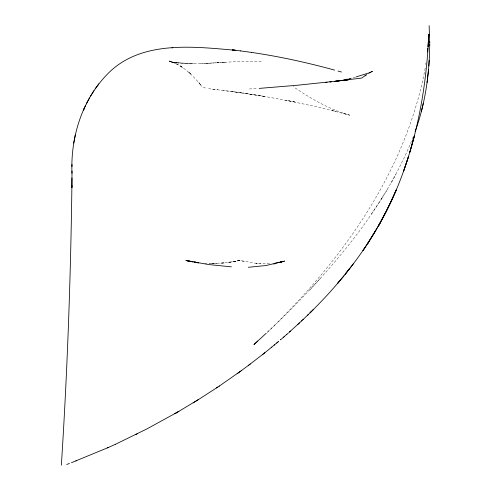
<?xml version="1.0" encoding="UTF-8"?>
<svg xmlns="http://www.w3.org/2000/svg" width="491" height="491" viewBox="0 0 491 491"><rect width="100%" height="100%" fill="white"/><g stroke="black" fill="none" stroke-linecap="round" stroke-linejoin="round"><path stroke-width="0.37" stroke-dasharray="2.46 1.84" d="M425.74 64.438L425.949 62.977M425.206 68.102C405.965 171.721 341.638 261.237 266.73 332.775M413.097 137.234C384.201 209.632 331.658 269.669 276.605 323.587M391.229 182.75L396.041 174.133M381.519 198.781L387.239 189.544M371.478 213.873L382.219 197.726M309.846 289.966L320.826 277.9M267.036 332.622L276.703 323.495M369.054 73.159L371.454 71.766L368.238 73.595M369.527 72.864L371.454 71.766M370.392 72.361L372.54 71.232L369.171 72.963L372.54 71.232M369.342 72.76L372.927 71.146L368.704 72.993M369.533 72.65L370.932 72.067M355.466 77.093L346.892 79.069M244.328 261.494L239.596 260.433L234.551 261.568L239.596 260.433L256.689 263.452L270.559 263.587M348.819 78.683L351.979 77.989L350.599 78.265M346.18 79.217L347.499 78.947M239.596 260.433L227.671 262.611L236.545 261.255L220.422 263.244L224.97 262.869L209.27 263.538L216.93 263.483L209.393 263.348M225.191 62.216L222.699 62.425L242.088 61.289L261.224 61.357M222.178 62.461L224.142 62.308M223.024 62.394L217.335 62.823L221.14 62.541M219.986 62.633L200.776 63.615M217.936 62.774L197.081 63.621L177.539 62.934L193.337 63.658L175.569 62.658L178.638 63.001L170.089 61.749L176.999 62.885L174.066 62.431M249.391 88.981L257.726 88.497M205.79 63.419L210.449 63.216M256.689 263.452L255.977 263.421L260.684 263.692M204.581 263.17L208.018 263.305M208.565 88.675L242.272 92.922L222.859 90.375M212.529 89.147L217.887 89.792M231.973 91.565L265.422 96.543L242.787 92.965L267.828 97.003L295.852 102.202L285.627 100.158L319.659 107.431L349.463 115.109C329.08 109.211 310.435 98.538 293.09 86.514M172.875 62.24L169.002 61.295L173.716 62.676L169.045 60.964C182.247 64.941 192.49 74.865 200.985 85.311L198.849 82.66L201.629 86.367L205.422 88.055M333.984 110.935L332.082 110.438L336.114 111.506M343.362 113.427L348.659 114.882M349.709 115.176L349.144 115.017M175.938 63.64L174.299 62.768L178.442 65.008M182.56 67.47L179.583 65.364L183.303 68.04M190.637 73.963L188.225 71.631L191.496 74.835"/><path stroke-width="0.74" d="M429.717 42.76L429.122 25.642M71.987 173.317C70.459 137.91 81.647 101.091 106.406 75.178C139.278 40.035 192.067 46.473 235.416 50.285L232.47 49.959L235.416 50.285M71.962 178.006L71.895 187.679L71.999 171.003M71.999 166.688L72.011 164.362M415.098 131.643C425.218 103.804 429.496 74.11 429.705 44.564M429.699 45.589L429.723 41.71M71.901 185.408C70.686 278.741 67.359 372.068 61.357 465.216M307.538 315.253C344.614 279.471 376.425 237.509 396.354 189.747C417.031 140.543 426.495 87.269 428.839 34.137L427.925 46.713M428.711 36.837L428.207 46.068M428.833 65.923L429.189 60.233M427.434 51.942L427.784 48.204M427.066 82.641L428.52 69.575M75.289 135.031L73.73 143.047M421.376 111.359L423.328 103.19M84.372 108.1L83.519 110.058L85.311 105.988M89.491 97.967L86.336 103.908M375.867 230.297L367.655 243.591L380.415 222.454M93.971 90.657L90.632 95.997M369.582 240.59L362.978 250.563L364.874 247.71M98.851 83.826L95.211 88.81M349.684 268.491L345.044 274.352L353.594 263.557M343.97 275.776L337.348 283.712L339.152 281.546M313.35 309.533L310.048 312.81L310.858 312.006M308.348 314.473L302.837 319.764M266.196 333.285L253.939 344.559L257.769 341.085M301.584 320.942L303.229 319.389M301.977 320.574L289.23 332.223L290.506 331.094M297.798 324.471L299.455 322.937M288.591 332.788L286.756 334.402M286.523 334.61L286.842 334.328L284.258 336.58M283.608 337.145L284.344 336.507M283.694 337.072L281.766 338.729M280.809 339.545L281.214 339.201M280.49 339.821L280.895 339.471M278.649 341.386L278.004 341.926M277.36 342.473L278.09 341.859M276.709 343.019L277.44 342.399M277.034 342.743L271.683 347.186M274.193 345.118L274.604 344.774M271.769 347.119L263.397 353.876L264.864 352.704M262.74 354.398L263.55 353.753M262.894 354.275L248.691 365.212M250.287 364.015L241.087 370.828M239.774 371.779L241.357 370.631M219.17 386.153L240.044 371.589L238.466 372.73M237.147 373.676L238.73 372.54M364.917 75.835L366.795 74.577M217.863 387.025L216.556 387.896L219.403 386M364.304 76.246L361.683 78.081L334.162 81.359L297.227 85.268L259.211 88.398M364.844 75.884L365.918 75.172M216.783 387.749L198.505 399.527M197.173 400.355L198.702 399.41L177.398 412.213L178.908 411.335M195.841 401.178L197.37 400.239M193.178 402.823L194.884 401.773M115.575 444.22L146.668 429.042L177.558 412.121L176.048 412.992M174.698 413.766L176.208 412.9M135.755 434.578L137.216 433.848M115.508 444.251L107.437 447.89M108.143 447.577L71.447 462.694M368.833 72.944L356.135 76.921M75.884 460.994L76.222 460.865M69.403 463.461L66.69 464.474M283.037 261.531L284.577 261.065L282.73 261.629M283.522 261.39L265.926 265.539L248.286 267.282M281.515 261.93L283.51 261.396L277.47 262.777M273.751 263.986L275.365 263.606L274.843 263.735M279.557 262.372L281.65 261.93L280.465 262.182M276.777 262.906L275.359 263.115M329.964 81.917L331.321 81.745M326.853 82.292L325.49 82.463L326.975 82.279M330.044 81.88L331.542 81.702M334.396 81.365L349.383 79.579L337.299 81.021M347.806 79.769L348.592 79.677L335.721 81.193M171.979 47.873L172.814 47.805M231.378 266.846L208.558 264.539L185.862 260.457L188.157 260.948L186.961 260.696L187.353 260.782M235.14 50.254L240.664 50.917M240.541 50.904L251.576 52.408M193.877 261.967L196.136 262.311M251.478 52.396C279.514 56.514 307.237 62.584 334.61 70.103M194.909 262.126L195.934 262.286M191.828 261.642L192.724 261.795L190.803 261.47L192.853 261.807M189.655 261.243L190.023 261.316L188.63 261.052L191.699 261.617M197.069 262.697L198.573 262.961M188.998 261.114L187.979 260.911M338.029 71.054L341.435 72.017M414.416 135.706L409.825 152.241L414.416 135.706M408.408 156.862L403.528 171.377L408.408 156.862M396.354 189.747L386.435 211.075L378.518 225.842L390.719 202.366L396.354 189.747"/></g></svg>
